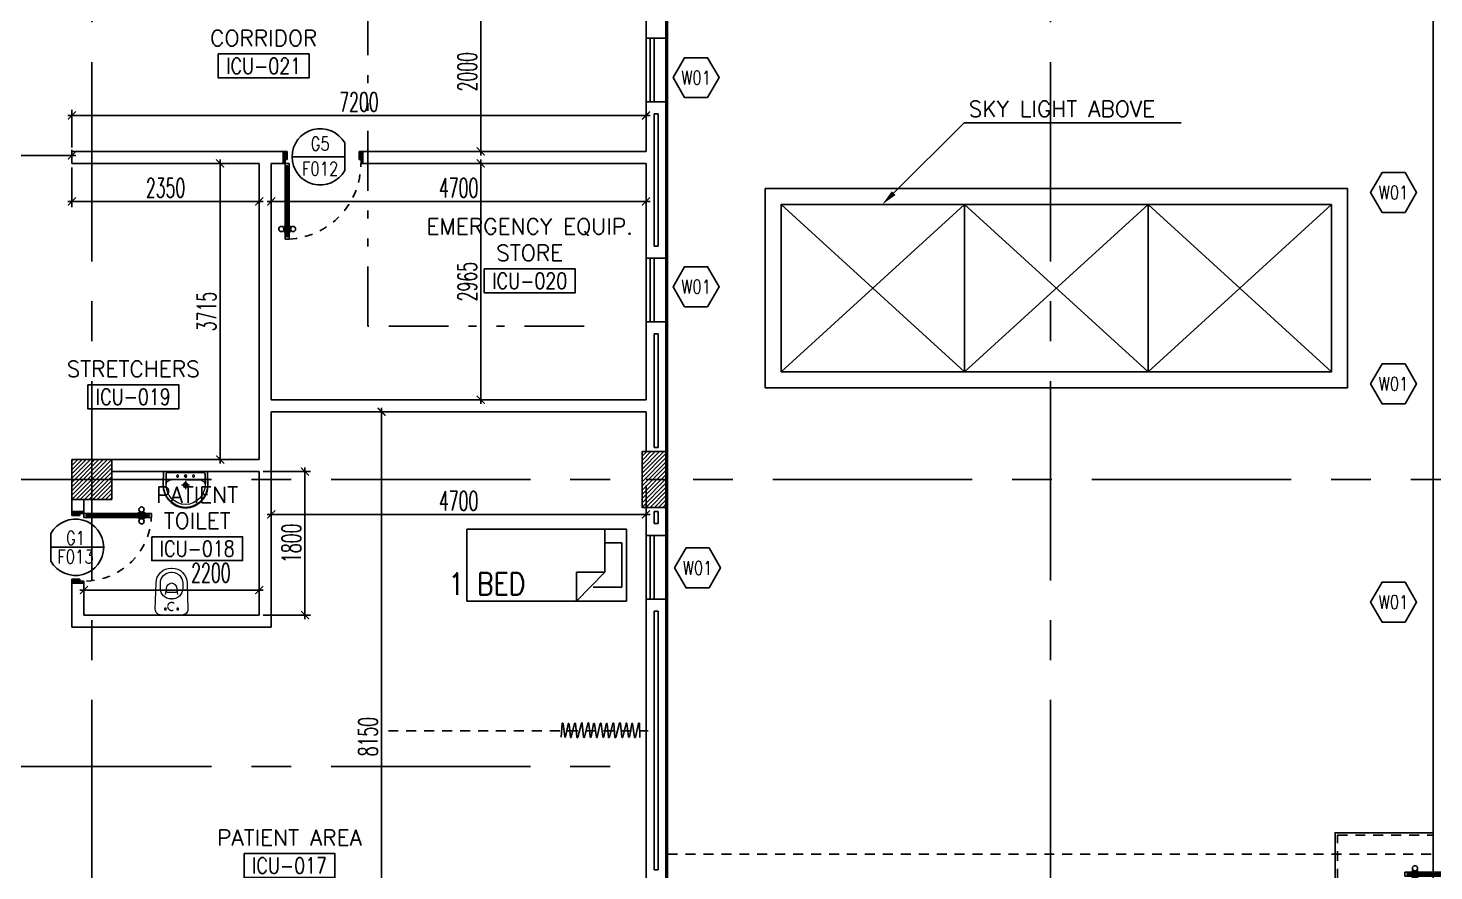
# Model space of a CAD drawing. Extents: x 276011.4 to 276105.3, y 57291.9 to 57371.4.
# Drawn here: x 276044.78 to 276062.41, y 57308.25 to 57318.82 of the extents above; entities that cross this region are included whole.
import ezdxf
from ezdxf.enums import TextEntityAlignment as Align

# ---------------------------------------------------------------- set-up
doc = ezdxf.new("R2010")
doc.units = 0
doc.header["$MEASUREMENT"] = 0
doc.header["$PDMODE"] = 34
for name, pattern in [('2DASHES', [1.7, 0.75, -0.25, 0.1, -0.25, 0.1, -0.25]), ('CENTERX2', [4, 2.5, -0.5, 0.5, -0.5]), ('DASHED', [0.75, 0.5, -0.25]), ('HIDDEN', [0.375, 0.25, -0.125]), ('HIDDEN2', [0.1875, 0.125, -0.0625])]:
    doc.linetypes.add(name, pattern=pattern)
doc.layers.get('0').update_dxf_attribs({"linetype": 'CONTINUOUS'})
doc.layers.get('DEFPOINTS').update_dxf_attribs({"linetype": 'CONTINUOUS'})
for name, color, linetype in [('A_CUBICLE_CURTAINS', 2, 'HIDDEN'), ('AXES', 11, 'CENTERX2'), ('COL', 5, 'CONTINUOUS'), ('D_CURTAIN', 11, 'HIDDEN'), ('DIM', 4, 'CONTINUOUS'), ('DOOR', 7, 'CONTINUOUS'), ('DOOR-CR', 2, 'CONTINUOUS'), ('DOOR-NO', 3, 'CONTINUOUS'), ('FIX', 3, 'CONTINUOUS'), ('FUR', 4, 'CONTINUOUS'), ('HAT', 8, 'CONTINUOUS'), ('HIDDEN', 9, 'HIDDEN2'), ('IND-ES-L', 6, '2DASHES'), ('INSUL', 4, 'CONTINUOUS'), ('RM-BOX', 4, 'CONTINUOUS'), ('RM-IND', 5, 'CONTINUOUS'), ('RM-NAME', 2, 'CONTINUOUS'), ('RM-NO', 2, 'CONTINUOUS'), ('ROOF', 7, 'CONTINUOUS'), ('RS20', 9, 'CONTINUOUS'), ('SkyLight', 7, 'CONTINUOUS'), ('STR', 5, 'CONTINUOUS'), ('WALL', 2, 'CONTINUOUS'), ('WIN', 3, 'CONTINUOUS'), ('WIN-BOX', 4, 'CONTINUOUS'), ('WIN-NO', 5, 'CONTINUOUS')]:
    doc.layers.add(name, color=color, linetype=linetype)
doc.styles.add('ROMANS', font='ROMANS.shx', dxfattribs={"width": 0.6})
doc.styles.add('RS20', font='ROMANS.shx', dxfattribs={"height": 0.2})
doc.dimstyles.new('STANDARD in', dxfattribs={"dimtxt": 0.24, "dimasz": 0.1, "dimexe": 0.07, "dimexo": 0.05, "dimgap": 0.05, "dimtad": 1, "dimdec": 0, "dimlfac": 1000, "dimzin": 0, "dimdsep": 46, "dimtxsty": 'ROMANS', "dimblk": 'ARCHTICK', "dimcen": 0.05, "dimdle": 0.05, "dimclrd": 4, "dimclre": 4, "dimclrt": 2, "dimadec": 0, "dimazin": 0, "dimtfac": 1, "dimtdec": 0, "dimtmove": 2, "dimatfit": 3, "dimfxl": 0, "dimtolj": 1, "dimtzin": 0, "dimarcsym": 0})

# ---------------------------------------------------------------- blocks, each defined once
blk = doc.blocks.new('*X24')
at = {"color": 0}
for p, q in [((84179, 132651), (84678, 133150)), ((84179, 132704), (84625, 133150)), ((84179, 132757), (84571, 133150)), ((84179, 132810), (84518, 133150)), ((84179, 132864), (84465, 133150)), ((84179, 132917), (84412, 133150)), ((84179, 132970), (84359, 133150)), ((84179, 133023), (84306, 133150)), ((84179, 133076), (84253, 133150)), ((84179, 133129), (84200, 133150)), ((84231, 132650), (84679, 133098)), ((84284, 132650), (84679, 133045)), ((84337, 132650), (84679, 132992)), ((84390, 132650), (84679, 132939)), ((84443, 132650), (84679, 132886)), ((84496, 132650), (84679, 132833)), ((84549, 132650), (84679, 132780)), ((84602, 132650), (84679, 132727)), ((84655, 132650), (84679, 132674))]:
    blk.add_line(p, q, dxfattribs=at)
blk = doc.blocks.new('COL50')
at = {"layer": 'COL'}
blk.add_lwpolyline([(-250, 250), (-250, -250), (250, -250), (250, 250)], close=True, dxfattribs=at)
blk = doc.blocks.new('WW1')
at = {"layer": 'WIN-BOX'}
blk.add_lwpolyline([(144, -250), (289, 0), (144, 250), (-144, 250), (-289, 0), (-144, -250)], close=True, dxfattribs=at)
at = {"layer": 'WIN-NO', "style": 'ROMANS', "width": 0.8}
blk.add_attdef('W00', text='', height=170, dxfattribs=at).set_placement((0, 0), align=Align.MIDDLE)
blk = doc.blocks.new('C11')
at = {"layer": 'HAT'}
h = blk.add_hatch(dxfattribs=at)
h.set_pattern_fill('ANSI31', color=256, scale=300, style=0)
h.set_pattern_definition([(45, (-248556.182, -75061.005), (-26.5165043, 26.5165043), [])])
h.paths.add_polyline_path([(300, 700), (0, 700), (0, 350), (300, 350)])
h.paths.add_polyline_path([(300, 350), (0, 350), (0, 0), (300, 0)])
at = {"layer": 'COL'}
blk.add_lwpolyline([(300, 700), (300, 0), (0, 0), (0, 700)], close=True, dxfattribs=at)
blk = doc.blocks.new('DOOR90')
at = {"layer": 'DOOR', "color": 0, "linetype": 'ByBlock'}
for p, q in [((-150, 0), (-150, -25)), ((-150, 0), (0, 0)), ((0, -50), (0, 0)), ((-1000, -25), (-1000, -75)), ((-1000, -75), (-1000, -25)), ((-950, -25), (-1000, -25)), ((-950, -75), (-1000, -75)), ((-970, -42), (-970, -58)), ((-950, -42), (-970, -42)), ((-950, -58), (-970, -58)), ((-950, -25), (-950, -42)), ((-950, -58), (-950, -75)), ((-918, -25), (-918, -18)), ((-828, -18), (-918, -18)), ((-918, -75), (-918, -82)), ((-828, -82), (-918, -82)), ((-905, -18), (-905, -9)), ((-905, -9), (-840, -9)), ((-905, -18), (-840, -18)), ((-905, -82), (-905, -91)), ((-905, -82), (-840, -82)), ((-905, -91), (-840, -91)), ((-840, -18), (-840, -9)), ((-840, -82), (-840, -91)), ((-828, -25), (-828, -18)), ((-828, -75), (-828, -82)), ((-200, -42), (-200, -25)), ((-200, -25), (-150, -25)), ((-180, -42), (-200, -42)), ((-200, -75), (-200, -58)), ((-200, -58), (-180, -58)), ((-150, -75), (-200, -75)), ((-180, -58), (-180, -42)), ((-150, -75), (-150, -25)), ((-150, -25), (-100, -25)), ((-100, -25), (-100, -50)), ((-100, -50), (0, -50)), ((-150, -900), (-150, -875)), ((-150, -875), (-100, -875)), ((-100, -850), (0, -850)), ((-100, -875), (-100, -850)), ((0, -850), (0, -900)), ((0, -900), (-150, -900)), ((-150, -900), (0, -900))]:
    blk.add_line(p, q, dxfattribs=at)
at = {"layer": 'DOOR', "color": 9, "linetype": 'ByBlock'}
for p, q in [((0, -50), (-114, 0)), ((0, -50), (-40, 0)), ((0, -50), (-100, -37)), ((0, -850), (-114, -900)), ((0, -850), (-100, -863)), ((0, -850), (-40, -900))]:
    blk.add_line(p, q, dxfattribs=at)
at = {"layer": 'DOOR', "linetype": 'ByBlock'}
for p, q in [((-200, -25), (-950, -25)), ((-200, -42), (-950, -42)), ((-200, -58), (-950, -58)), ((-950, -75), (-200, -75))]:
    blk.add_line(p, q, dxfattribs=at)
at = {"layer": 'DOOR', "color": 0, "linetype": 'ByBlock'}
for centre in [(-873, 24), (-873, -124)]:
    blk.add_circle(centre, 32.4, dxfattribs=at)
at = {"layer": 'DOOR', "color": 9, "linetype": 'ByBlock'}
for centre, radius, start, end in [((0, -50), 154, 161.1053, 166.2858), ((0, -50), 134, 158.1598, 169.28), ((0, -50), 94.4, 148.0182, 180), ((0, -50), 74.4, 137.7764, 180), ((0, -50), 114, 154.0838, 167.3774), ((0, -50), 54.4, 113.2074, 180), ((0, -50), 34.4, 90, 180), ((0, -50), 14.4, 90, 180), ((0, -850), 134, 190.72, 201.8402), ((0, -850), 94.4, 180, 211.9818), ((0, -850), 74.4, 180, 222.2236), ((0, -850), 54.4, 180, 246.7926), ((0, -850), 34.4, 180, 270), ((0, -850), 14.4, 180, 270), ((0, -850), 154, 193.7142, 198.8947)]:
    blk.add_arc(centre, radius, start, end, dxfattribs=at)
at = {"layer": 'DOOR', "linetype": 'HIDDEN', "ltscale": 0.5}
blk.add_arc((-150, -25), 850, 180, 270, dxfattribs=at)
blk = doc.blocks.new('RM1')
at = {"layer": 'RM-BOX'}
blk.add_lwpolyline([(570, -200), (-570, -200), (-570, -500), (570, -500)], close=True, dxfattribs=at)
at = {"layer": 'RM-NAME', "style": 'ROMANS'}
for tag, p in [('ROOMNAME1', (0, 324)), ('ROOMNAME2', (0, 0))]:
    blk.add_attdef(tag, text='', height=200, dxfattribs=at).set_placement(p, align=Align.MIDDLE)
at = {"layer": 'RM-NO', "style": 'ROMANS', "width": 0.8}
blk.add_attdef('ROOMNO', text='', height=200, dxfattribs=at).set_placement((0, -350), align=Align.MIDDLE)
blk = doc.blocks.new('DD1')
at = {"layer": 'DOOR-CR'}
blk.add_line((-308, 0), (353, 0), dxfattribs=at)
blk.add_lwpolyline([(-308, -173, 3.820224), (-308, 173)], format="xyb", close=True, dxfattribs=at)
at = {"layer": 'DOOR-NO', "color": 255, "style": 'ROMANS', "width": 0.8}
for tag, p in [('G', (0, 184)), ('000', (0, -141))]:
    blk.add_attdef(tag, text='', height=204, dxfattribs=at).set_placement(p, align=Align.MIDDLE)
blk = doc.blocks.new('C')
at = {"layer": 'D_CURTAIN'}
for points in [[(0.229, 0.077), (0.229, 0.077, 0.848601), (0.219, 0.076), (0.202, -0.062, -0.855925), (0.192, -0.063), (0.167, 0.072, 0.866955), (0.157, 0.072), (0.144, -0.065, -0.843142), (0.134, -0.066), (0.099, 0.077, 0.845318), (0.089, 0.076), (0.076, -0.066, -0.842227), (0.066, -0.067), (0.029, 0.079, 0.837896), (0.019, 0.078), (0.004, -0.065, -0.84563), (-0.006, -0.065), (-0.04, 0.078, 0.842014), (-0.049, 0.078), (-0.065, -0.063, -0.866148), (-0.075, -0.063), (-0.099, 0.074, 0.854133), (-0.109, 0.074), (-0.129, -0.066, -0.838104), (-0.139, -0.067), (-0.17, 0.077, 0.84026), (-0.18, 0.077), (-0.183, -0.071)], [(0.639, -0.068), (0.628, 0.076, 0.848601), (0.618, 0.076), (0.601, -0.063, -0.855925), (0.591, -0.063), (0.566, 0.071, 0.866955), (0.556, 0.071), (0.542, -0.066, -0.843142), (0.533, -0.066), (0.497, 0.076, 0.845318), (0.488, 0.075), (0.474, -0.067, -0.842227), (0.465, -0.068), (0.427, 0.078, 0.837896), (0.417, 0.078), (0.403, -0.065, -0.84563), (0.393, -0.066), (0.359, 0.078, 0.842014), (0.349, 0.077), (0.334, -0.063, -0.866148), (0.324, -0.064), (0.299, 0.074, 0.854133), (0.29, 0.073), (0.27, -0.067, -0.838104), (0.26, -0.067), (0.229, 0.077, 0.84026), (0.219, 0.076)]]:
    blk.add_lwpolyline(points, format="xyb", dxfattribs=at)
blk = doc.blocks.new('LAV1')
at = {"layer": 'FIX', "linetype": 'ByBlock', "ltscale": 0.3}
for p, q in [((-280, 210), (-275, 50)), ((-245, 210), (-245, 85)), ((245, 210), (245, 85)), ((280, 210), (275, 50)), ((0, 60), (-220, 60)), ((0, 60), (220, 60))]:
    blk.add_line(p, q, dxfattribs=at)
at = {"layer": 'FIX', "linetype": 'Continuous', "lineweight": 20}
for p, q in [((-275, 210), (-275, 50)), ((275, 210), (275, 50)), ((0, 50), (-275, 50)), ((0, 50), (-252, 50)), ((0, 155), (-181, 155)), ((0, 155), (181, 155)), ((0, 50), (252, 50)), ((0, 50), (275, 50))]:
    blk.add_line(p, q, dxfattribs=at)
at = {"layer": 'FIX', "linetype": 'DASHED', "lineweight": 20, "ltscale": 0.05}
for p, q in [((50, 220), (-50, 220)), ((0, 170), (0, 270)), ((0, 170), (0, 270))]:
    blk.add_line(p, q, dxfattribs=at)
at = {"layer": 'FIX', "lineweight": 20}
for p, q in [((16, 107), (-15, 107)), ((0, 92), (0, 123))]:
    blk.add_line(p, q, dxfattribs=at)
for centre, radius in [((0, 220), 29.5), ((0, 220), 22.5), ((0, 107), 15.5)]:
    blk.add_circle(centre, radius, dxfattribs=at)
at = {"layer": 'FIX', "linetype": 'HIDDEN', "lineweight": 20, "ltscale": 0.05}
for centre in [(-100, 107), (100, 107)]:
    blk.add_circle(centre, 12.4, dxfattribs=at)
at = {"layer": 'FIX', "linetype": 'ByBlock', "ltscale": 0.3}
for centre, radius, start, end in [((7, 220), 287, 91.3776, 182.0064), ((-7, 220), 287, 357.9936, 88.6224), ((-220, 85), 24.9, 179.7021, 269.9486), ((220, 85), 24.9, 270.0514, 0.2979)]:
    blk.add_arc(centre, radius, start, end, dxfattribs=at)
at = {"layer": 'FIX', "linetype": 'Continuous', "lineweight": 20}
for centre, radius, start, end in [((8, 217), 283, 91.6988, 181.351), ((8, 212), 253, 91.7328, 180.4884), ((-8, 217), 283, 358.649, 88.3012), ((-8, 212), 253, 359.5116, 88.2672), ((-179, 222), 66.9, 190.2006, 268.0786), ((179, 222), 66.9, 271.9214, 349.7994)]:
    blk.add_arc(centre, radius, start, end, dxfattribs=at)
blk = doc.blocks.new('WC1')
at = {"layer": 'FIX', "lineweight": 20}
for p, q in [((-210, 204), (-538, 194)), ((-727, 5), (-727, -5)), ((-674, 5), (-674, -5)), ((-534, 24), (-540, 0)), ((-540, 0), (-534, -24)), ((-475, 141), (-538, 141)), ((-395, 76), (-490, 60)), ((-339, 5), (-339, -5)), ((-538, -141), (-475, -141)), ((-490, -60), (-395, -76)), ((-538, -194), (-210, -204))]:
    blk.add_line(p, q, dxfattribs=at)
at = {"layer": 'FIX', "linetype": 'Continuous', "lineweight": 20}
blk.add_line((-420, -47), (-420, 45), dxfattribs=at)
at = {"layer": 'FIX', "lineweight": 20}
blk.add_lwpolyline([(-213, -204), (-210, -204, 0.414214), (-137, -131), (-137, 0), (-137, 131, 0.414214), (-210, 204)], format="xyb", dxfattribs=at)
at = {"layer": 'FIX', "linetype": 'HIDDEN2', "lineweight": 20, "ltscale": 0.3}
blk.add_circle((-245, 0), 49.8, dxfattribs=at)
at = {"layer": 'FIX', "linetype": 'HIDDEN', "lineweight": 20, "ltscale": 0.05}
for centre in [(-213, 78), (-213, -77)]:
    blk.add_circle(centre, 11.6, dxfattribs=at)
at = {"layer": 'FIX', "lineweight": 20}
for centre, radius, start, end in [((-538, 5), 189, 90, 180), ((-538, 5), 136, 90, 180), ((-473, -7), 68.2, 128.9242, 152.8468), ((-464, -18), 82, 108.496, 128.9242), ((-475, 5), 136, 360, 90), ((-538, -5), 189, 180, 270), ((-538, -5), 136, 180, 270), ((-473, 7), 68.2, 207.1532, 231.0758), ((-464, 18), 82, 231.0758, 251.504), ((-475, -5), 136, 270, 0)]:
    blk.add_arc(centre, radius, start, end, dxfattribs=at)
at = {"layer": 'FIX', "linetype": 'Continuous', "lineweight": 20}
for centre, start, end in [((-443, 46), 357.6662, 91.6121), ((-442, -46), 268.3879, 2.3338)]:
    blk.add_arc(centre, 22.3, start, end, dxfattribs=at)
blk = doc.blocks.new('_ARCHTICK')
at = {"color": 0, "linetype": 'ByBlock', "const_width": 0.15}
blk.add_lwpolyline([(-0.5, -0.5), (0.5, 0.5)], dxfattribs=at)
blk = doc.blocks.new('*D261')
at = {"layer": 'DEFPOINTS', "color": 0, "linetype": 'ByBlock', "ltscale": 0.3}
for p in [(276049.95, 57319.278), (276049.781, 57317.278), (276050.453, 57317.278)]:
    blk.add_point(p, dxfattribs=at)
at = {"layer": 'DIM', "color": 4, "linetype": 'ByBlock', "lineweight": -2, "ltscale": 0.3}
for p, q in [((276050, 57319.278), (276050.523, 57319.278)), ((276050.453, 57319.328), (276050.453, 57317.228)), ((276049.831, 57317.278), (276050.523, 57317.278))]:
    blk.add_line(p, q, dxfattribs=at)
at = {"layer": 'DIM', "color": 4, "linetype": 'ByBlock', "lineweight": -2, "ltscale": 0.3, "xscale": 0.1, "yscale": 0.1, "zscale": 0.1}
for p, rotation in [((276050.453, 57319.278), 90), ((276050.453, 57317.278), 270)]:
    blk.add_blockref('_ARCHTICK', p, dxfattribs=dict(at, rotation=rotation))
at = {"layer": 'DIM', "color": 2, "linetype": 'ByBlock', "ltscale": 0.3, "insert": (276050.283, 57318.278), "char_height": 0.24, "attachment_point": 5, "rotation": 90, "style": 'ROMANS'}
blk.add_mtext('\\A1;2000', dxfattribs=at)
blk = doc.blocks.new('*D260')
at = {"layer": 'DEFPOINTS', "color": 0, "linetype": 'ByBlock', "ltscale": 0.3}
for p in [(276052.525, 57317.729), (276052.525, 57317.589), (276045.325, 57317.278)]:
    blk.add_point(p, dxfattribs=at)
at = {"layer": 'DIM', "color": 4, "linetype": 'ByBlock', "lineweight": -2, "ltscale": 0.3}
for p, q in [((276045.325, 57317.328), (276045.325, 57317.799)), ((276052.525, 57317.639), (276052.525, 57317.799)), ((276045.275, 57317.729), (276052.575, 57317.729))]:
    blk.add_line(p, q, dxfattribs=at)
at = {"layer": 'DIM', "color": 4, "linetype": 'ByBlock', "lineweight": -2, "ltscale": 0.3, "xscale": 0.1, "yscale": 0.1, "zscale": 0.1, "rotation": 180}
blk.add_blockref('_ARCHTICK', (276045.325, 57317.729), dxfattribs=at)
at = {"layer": 'DIM', "color": 4, "linetype": 'ByBlock', "lineweight": -2, "ltscale": 0.3, "xscale": 0.1, "yscale": 0.1, "zscale": 0.1}
blk.add_blockref('_ARCHTICK', (276052.525, 57317.729), dxfattribs=at)
at = {"layer": 'DIM', "color": 2, "linetype": 'ByBlock', "ltscale": 0.3, "insert": (276048.925, 57317.899), "char_height": 0.24, "attachment_point": 5, "style": 'ROMANS'}
blk.add_mtext('\\A1;7200', dxfattribs=at)
blk = doc.blocks.new('*D259')
at = {"layer": 'DEFPOINTS', "color": 0, "linetype": 'ByBlock', "ltscale": 0.3}
for p in [(276051.64, 57317.128), (276050.453, 57314.163), (276050.922, 57314.163)]:
    blk.add_point(p, dxfattribs=at)
at = {"layer": 'DIM', "color": 4, "linetype": 'ByBlock', "lineweight": -2, "ltscale": 0.3}
for p, q in [((276051.59, 57317.128), (276050.383, 57317.128)), ((276050.453, 57317.178), (276050.453, 57314.113)), ((276050.872, 57314.163), (276050.383, 57314.163))]:
    blk.add_line(p, q, dxfattribs=at)
at = {"layer": 'DIM', "color": 4, "linetype": 'ByBlock', "lineweight": -2, "ltscale": 0.3, "xscale": 0.1, "yscale": 0.1, "zscale": 0.1}
for p, rotation in [((276050.453, 57317.128), 90), ((276050.453, 57314.163), 270)]:
    blk.add_blockref('_ARCHTICK', p, dxfattribs=dict(at, rotation=rotation))
at = {"layer": 'DIM', "color": 2, "linetype": 'ByBlock', "ltscale": 0.3, "insert": (276050.283, 57315.645), "char_height": 0.24, "attachment_point": 5, "rotation": 90, "style": 'ROMANS'}
blk.add_mtext('\\A1;2965', dxfattribs=at)
blk = doc.blocks.new('*D258')
at = {"layer": 'DEFPOINTS', "color": 0, "linetype": 'ByBlock', "ltscale": 0.3}
for p in [(276047.825, 57316.666), (276052.525, 57316.666), (276052.525, 57316.651)]:
    blk.add_point(p, dxfattribs=at)
at = {"layer": 'DIM', "color": 4, "linetype": 'ByBlock', "lineweight": -2, "ltscale": 0.3}
for p, q in [((276047.775, 57316.651), (276052.575, 57316.651)), ((276047.825, 57316.616), (276047.825, 57316.581)), ((276052.525, 57316.616), (276052.525, 57316.581))]:
    blk.add_line(p, q, dxfattribs=at)
at = {"layer": 'DIM', "color": 4, "linetype": 'ByBlock', "lineweight": -2, "ltscale": 0.3, "xscale": 0.1, "yscale": 0.1, "zscale": 0.1, "rotation": 180}
blk.add_blockref('_ARCHTICK', (276047.825, 57316.651), dxfattribs=at)
at = {"layer": 'DIM', "color": 4, "linetype": 'ByBlock', "lineweight": -2, "ltscale": 0.3, "xscale": 0.1, "yscale": 0.1, "zscale": 0.1}
blk.add_blockref('_ARCHTICK', (276052.525, 57316.651), dxfattribs=at)
at = {"layer": 'DIM', "color": 2, "linetype": 'ByBlock', "ltscale": 0.3, "insert": (276050.175, 57316.821), "char_height": 0.24, "attachment_point": 5, "style": 'ROMANS'}
blk.add_mtext('\\A1;4700', dxfattribs=at)
blk = doc.blocks.new('*D257')
at = {"layer": 'DEFPOINTS', "color": 0, "linetype": 'ByBlock', "ltscale": 0.3}
for p in [(276045.325, 57317.128), (276047.675, 57317.128), (276045.325, 57316.651)]:
    blk.add_point(p, dxfattribs=at)
at = {"layer": 'DIM', "color": 4, "linetype": 'ByBlock', "lineweight": -2, "ltscale": 0.3}
for p, q in [((276045.325, 57317.078), (276045.325, 57316.581)), ((276047.675, 57317.078), (276047.675, 57316.581)), ((276047.725, 57316.651), (276045.275, 57316.651))]:
    blk.add_line(p, q, dxfattribs=at)
at = {"layer": 'DIM', "color": 4, "linetype": 'ByBlock', "lineweight": -2, "ltscale": 0.3, "xscale": 0.1, "yscale": 0.1, "zscale": 0.1, "rotation": 180}
blk.add_blockref('_ARCHTICK', (276045.325, 57316.651), dxfattribs=at)
at = {"layer": 'DIM', "color": 4, "linetype": 'ByBlock', "lineweight": -2, "ltscale": 0.3, "xscale": 0.1, "yscale": 0.1, "zscale": 0.1}
blk.add_blockref('_ARCHTICK', (276047.675, 57316.651), dxfattribs=at)
at = {"layer": 'DIM', "color": 2, "linetype": 'ByBlock', "ltscale": 0.3, "insert": (276046.5, 57316.821), "char_height": 0.24, "attachment_point": 5, "style": 'ROMANS'}
blk.add_mtext('\\A1;2350', dxfattribs=at)
blk = doc.blocks.new('*D256')
at = {"layer": 'DEFPOINTS', "color": 0, "linetype": 'ByBlock', "ltscale": 0.3}
for p in [(276049.78, 57314.013), (276049.209, 57305.863), (276049.585, 57305.863)]:
    blk.add_point(p, dxfattribs=at)
at = {"layer": 'DIM', "color": 4, "linetype": 'ByBlock', "lineweight": -2, "ltscale": 0.3}
for p, q in [((276049.73, 57314.013), (276049.139, 57314.013)), ((276049.209, 57314.063), (276049.209, 57305.813)), ((276049.535, 57305.863), (276049.139, 57305.863))]:
    blk.add_line(p, q, dxfattribs=at)
at = {"layer": 'DIM', "color": 4, "linetype": 'ByBlock', "lineweight": -2, "ltscale": 0.3, "xscale": 0.1, "yscale": 0.1, "zscale": 0.1}
for p, rotation in [((276049.209, 57314.013), 90), ((276049.209, 57305.863), 270)]:
    blk.add_blockref('_ARCHTICK', p, dxfattribs=dict(at, rotation=rotation))
at = {"layer": 'DIM', "color": 2, "linetype": 'ByBlock', "ltscale": 0.3, "insert": (276049.039, 57309.938), "char_height": 0.24, "attachment_point": 5, "rotation": 90, "style": 'ROMANS'}
blk.add_mtext('\\A1;8150', dxfattribs=at)
blk = doc.blocks.new('*D255')
at = {"layer": 'DEFPOINTS', "color": 0, "linetype": 'ByBlock', "ltscale": 0.3}
for p in [(276047.825, 57313.23), (276052.525, 57313.137), (276047.825, 57312.725)]:
    blk.add_point(p, dxfattribs=at)
at = {"layer": 'DIM', "color": 4, "linetype": 'ByBlock', "lineweight": -2, "ltscale": 0.3}
for p, q in [((276047.825, 57313.18), (276047.825, 57312.655)), ((276052.525, 57313.087), (276052.525, 57312.655)), ((276052.575, 57312.725), (276047.775, 57312.725))]:
    blk.add_line(p, q, dxfattribs=at)
at = {"layer": 'DIM', "color": 4, "linetype": 'ByBlock', "lineweight": -2, "ltscale": 0.3, "xscale": 0.1, "yscale": 0.1, "zscale": 0.1, "rotation": 180}
blk.add_blockref('_ARCHTICK', (276047.825, 57312.725), dxfattribs=at)
at = {"layer": 'DIM', "color": 4, "linetype": 'ByBlock', "lineweight": -2, "ltscale": 0.3, "xscale": 0.1, "yscale": 0.1, "zscale": 0.1}
blk.add_blockref('_ARCHTICK', (276052.525, 57312.725), dxfattribs=at)
at = {"layer": 'DIM', "color": 2, "linetype": 'ByBlock', "ltscale": 0.3, "insert": (276050.175, 57312.895), "char_height": 0.24, "attachment_point": 5, "style": 'ROMANS'}
blk.add_mtext('\\A1;4700', dxfattribs=at)
blk = doc.blocks.new('*D254')
at = {"layer": 'DEFPOINTS', "color": 0, "linetype": 'ByBlock', "ltscale": 0.3}
for p in [(276045.475, 57311.889), (276047.675, 57311.943), (276045.475, 57311.776)]:
    blk.add_point(p, dxfattribs=at)
at = {"layer": 'DIM', "color": 4, "linetype": 'ByBlock', "lineweight": -2, "ltscale": 0.3}
for p, q in [((276045.475, 57311.839), (276045.475, 57311.706)), ((276047.675, 57311.893), (276047.675, 57311.706)), ((276047.725, 57311.776), (276045.425, 57311.776))]:
    blk.add_line(p, q, dxfattribs=at)
at = {"layer": 'DIM', "color": 4, "linetype": 'ByBlock', "lineweight": -2, "ltscale": 0.3, "xscale": 0.1, "yscale": 0.1, "zscale": 0.1, "rotation": 180}
blk.add_blockref('_ARCHTICK', (276045.475, 57311.776), dxfattribs=at)
at = {"layer": 'DIM', "color": 4, "linetype": 'ByBlock', "lineweight": -2, "ltscale": 0.3, "xscale": 0.1, "yscale": 0.1, "zscale": 0.1}
blk.add_blockref('_ARCHTICK', (276047.675, 57311.776), dxfattribs=at)
at = {"layer": 'DIM', "color": 2, "linetype": 'ByBlock', "ltscale": 0.3, "insert": (276047.068, 57311.993), "char_height": 0.24, "attachment_point": 5, "style": 'ROMANS'}
blk.add_mtext('\\A1;2200', dxfattribs=at)
blk = doc.blocks.new('*D253')
at = {"layer": 'DEFPOINTS', "color": 0, "linetype": 'ByBlock', "ltscale": 0.3}
for p in [(276047.675, 57313.263), (276047.675, 57311.463), (276048.248, 57311.463)]:
    blk.add_point(p, dxfattribs=at)
at = {"layer": 'DIM', "color": 4, "linetype": 'ByBlock', "lineweight": -2, "ltscale": 0.3}
for p, q in [((276047.725, 57313.263), (276048.318, 57313.263)), ((276048.248, 57313.313), (276048.248, 57311.413)), ((276047.725, 57311.463), (276048.318, 57311.463))]:
    blk.add_line(p, q, dxfattribs=at)
at = {"layer": 'DIM', "color": 4, "linetype": 'ByBlock', "lineweight": -2, "ltscale": 0.3, "xscale": 0.1, "yscale": 0.1, "zscale": 0.1}
for p, rotation in [((276048.248, 57313.263), 90), ((276048.248, 57311.463), 270)]:
    blk.add_blockref('_ARCHTICK', p, dxfattribs=dict(at, rotation=rotation))
at = {"layer": 'DIM', "color": 2, "linetype": 'ByBlock', "ltscale": 0.3, "insert": (276048.078, 57312.363), "char_height": 0.24, "attachment_point": 5, "rotation": 90, "style": 'ROMANS'}
blk.add_mtext('\\A1;1800', dxfattribs=at)
blk = doc.blocks.new('*D243')
at = {"layer": 'DEFPOINTS', "color": 0, "linetype": 'ByBlock', "ltscale": 0.3}
for p in [(276047.067, 57317.128), (276047.067, 57313.413), (276047.185, 57313.413)]:
    blk.add_point(p, dxfattribs=at)
at = {"layer": 'DIM', "color": 4, "linetype": 'ByBlock', "lineweight": -2, "ltscale": 0.3}
for p, q in [((276047.117, 57317.128), (276047.255, 57317.128)), ((276047.185, 57317.178), (276047.185, 57313.363)), ((276047.117, 57313.413), (276047.255, 57313.413))]:
    blk.add_line(p, q, dxfattribs=at)
at = {"layer": 'DIM', "color": 4, "linetype": 'ByBlock', "lineweight": -2, "ltscale": 0.3, "xscale": 0.1, "yscale": 0.1, "zscale": 0.1}
for p, rotation in [((276047.185, 57317.128), 90), ((276047.185, 57313.413), 270)]:
    blk.add_blockref('_ARCHTICK', p, dxfattribs=dict(at, rotation=rotation))
at = {"layer": 'DIM', "color": 2, "linetype": 'ByBlock', "ltscale": 0.3, "insert": (276047.015, 57315.27), "char_height": 0.24, "attachment_point": 5, "rotation": 90, "style": 'ROMANS'}
blk.add_mtext('\\A1;3715', dxfattribs=at)
blk = doc.blocks.new('*D242')
at = {"layer": 'DEFPOINTS', "color": 0, "linetype": 'ByBlock', "ltscale": 0.3}
for p in [(276042.975, 57317.229), (276042.975, 57317.203), (276045.325, 57317.203)]:
    blk.add_point(p, dxfattribs=at)
at = {"layer": 'DIM', "color": 4, "linetype": 'ByBlock', "lineweight": -2, "ltscale": 0.3}
for p, q in [((276042.975, 57317.253), (276042.975, 57317.299)), ((276045.325, 57317.253), (276045.325, 57317.299)), ((276045.375, 57317.229), (276042.925, 57317.229))]:
    blk.add_line(p, q, dxfattribs=at)
at = {"layer": 'DIM', "color": 4, "linetype": 'ByBlock', "lineweight": -2, "ltscale": 0.3, "xscale": 0.1, "yscale": 0.1, "zscale": 0.1, "rotation": 180}
blk.add_blockref('_ARCHTICK', (276042.975, 57317.229), dxfattribs=at)
at = {"layer": 'DIM', "color": 4, "linetype": 'ByBlock', "lineweight": -2, "ltscale": 0.3, "xscale": 0.1, "yscale": 0.1, "zscale": 0.1}
blk.add_blockref('_ARCHTICK', (276045.325, 57317.229), dxfattribs=at)
at = {"layer": 'DIM', "color": 2, "linetype": 'ByBlock', "ltscale": 0.3, "insert": (276044.15, 57317.399), "char_height": 0.24, "attachment_point": 5, "style": 'ROMANS'}
blk.add_mtext('\\A1;2350', dxfattribs=at)
blk = doc.blocks.new('DOOR-10')
at = {"layer": 'DOOR', "color": 0, "linetype": 'ByBlock'}
for p, q in [((-26, 1100), (-76, 1100)), ((-76, 1100), (-26, 1100)), ((-76, 1050), (-76, 1100)), ((-43, 1070), (-59, 1070)), ((-59, 1050), (-59, 1070)), ((-43, 1050), (-43, 1070)), ((-26, 1050), (-26, 1100)), ((-83, 1005), (-92, 1005)), ((-92, 1005), (-92, 940)), ((-83, 940), (-92, 940)), ((-76, 1018), (-83, 1018)), ((-83, 928), (-83, 1018)), ((-83, 1005), (-83, 940)), ((-76, 928), (-83, 928)), ((-59, 1050), (-76, 1050)), ((-26, 1050), (-43, 1050)), ((-26, 1018), (-18, 1018)), ((-26, 928), (-18, 928)), ((-18, 928), (-18, 1018)), ((-18, 1005), (-9, 1005)), ((-18, 1005), (-18, 940)), ((-18, 940), (-9, 940)), ((-9, 1005), (-9, 940)), ((-76, 200), (-59, 200)), ((-76, 150), (-76, 200)), ((-59, 200), (-59, 180)), ((-59, 180), (-43, 180)), ((-43, 200), (-26, 200)), ((-43, 180), (-43, 200)), ((-26, 200), (-26, 150)), ((-1001, 0), (-1001, 150)), ((-1001, 150), (-976, 150)), ((-1001, 150), (-1001, 0)), ((-951, 0), (-1001, 0)), ((-976, 150), (-976, 100)), ((-976, 100), (-951, 100)), ((-951, 100), (-951, 0)), ((-76, 150), (-26, 150)), ((-51, 100), (-51, 0)), ((-26, 100), (-51, 100)), ((-51, 0), (-1, 0)), ((-1, 150), (-26, 150)), ((-26, 150), (-26, 100))]:
    blk.add_line(p, q, dxfattribs=at)
at = {"layer": 'DOOR', "linetype": 'ByBlock'}
for p, q in [((-76, 1050), (-76, 200)), ((-59, 200), (-59, 1050)), ((-43, 200), (-43, 1050)), ((-26, 200), (-26, 1050))]:
    blk.add_line(p, q, dxfattribs=at)
at = {"layer": 'DOOR', "color": 9, "linetype": 'ByBlock'}
for p, q in [((-951, 0), (-1001, 114)), ((-951, 0), (-1001, 40)), ((-951, 0), (-964, 100)), ((-51, 0), (-1, 114)), ((-51, 0), (-37, 100)), ((-51, 0), (-1, 40)), ((-1, 0), (-1, 150))]:
    blk.add_line(p, q, dxfattribs=at)
at = {"layer": 'DOOR', "color": 0, "linetype": 'ByBlock'}
for centre in [(-124, 973), (23, 973)]:
    blk.add_circle(centre, 32.4, dxfattribs=at)
at = {"layer": 'DOOR', "linetype": 'HIDDEN', "ltscale": 0.5}
blk.add_arc((-23, 149), 952, 93.1482, 179.9482, dxfattribs=at)
at = {"layer": 'DOOR', "color": 9, "linetype": 'ByBlock'}
for centre, radius, start, end in [((-951, 0), 154, 103.7142, 108.8947), ((-951, 0), 134, 100.72, 111.8402), ((-951, 0), 94.4, 90, 121.9818), ((-951, 0), 74.4, 90, 132.2236), ((-951, 0), 54.4, 90, 156.7926), ((-951, 0), 34.4, 90, 180), ((-951, 0), 14.4, 90, 180), ((-51, 0), 94.4, 58.0182, 90), ((-51, 0), 74.4, 47.7764, 90), ((-51, 0), 54.4, 23.2074, 90), ((-51, 0), 34.4, 0, 90), ((-51, 0), 14.4, 0, 90), ((-51, 0), 134, 68.1598, 79.28), ((-51, 0), 114, 64.0838, 77.3774), ((-51, 0), 154, 71.1053, 76.2858)]:
    blk.add_arc(centre, radius, start, end, dxfattribs=at)
blk = doc.blocks.new('A$C272A55A0')
at = {"layer": 'DOOR', "color": 0, "linetype": 'ByBlock'}
for p, q in [((0, 900), (0, 1050)), ((50, 1050), (0, 1050)), ((0, 900), (25, 900)), ((25, 950), (50, 950)), ((25, 900), (25, 950)), ((75, 900), (25, 900)), ((25, 850), (25, 900)), ((50, 950), (50, 1050)), ((75, 900), (75, 850)), ((1725, 900), (1775, 900)), ((1725, 900), (1725, 850)), ((1750, 950), (1750, 1050)), ((1750, 1050), (1800, 1050)), ((1775, 950), (1750, 950)), ((1775, 900), (1775, 950)), ((1800, 900), (1775, 900)), ((1775, 850), (1775, 900)), ((1800, 1050), (1800, 900)), ((42, 850), (25, 850)), ((58, 870), (42, 870)), ((42, 870), (42, 850)), ((58, 850), (58, 870)), ((75, 850), (58, 850)), ((1725, 850), (1742, 850)), ((1742, 870), (1758, 870)), ((1742, 850), (1742, 870)), ((1758, 870), (1758, 850)), ((1758, 850), (1775, 850)), ((25, 50), (42, 50)), ((25, 50), (25, 0)), ((25, 0), (75, 0)), ((75, 0), (25, 0)), ((42, 50), (42, 30)), ((42, 30), (58, 30)), ((58, 50), (75, 50)), ((58, 50), (58, 30)), ((75, 50), (75, 0)), ((1718, 160), (1709, 160)), ((1709, 95), (1709, 160)), ((1718, 95), (1709, 95)), ((1725, 173), (1718, 173)), ((1718, 173), (1718, 83)), ((1718, 95), (1718, 160)), ((1725, 83), (1718, 83)), ((1742, 50), (1725, 50)), ((1725, 50), (1725, 0)), ((1775, 0), (1725, 0)), ((1725, 0), (1775, 0)), ((1742, 50), (1742, 30)), ((1758, 30), (1742, 30)), ((1775, 50), (1758, 50)), ((1758, 50), (1758, 30)), ((1775, 173), (1782, 173)), ((1775, 83), (1782, 83)), ((1775, 50), (1775, 0)), ((1782, 173), (1782, 83)), ((1782, 160), (1791, 160)), ((1782, 95), (1782, 160)), ((1782, 95), (1791, 95)), ((1791, 95), (1791, 160))]:
    blk.add_line(p, q, dxfattribs=at)
at = {"layer": 'DOOR', "color": 9, "linetype": 'ByBlock'}
for p, q in [((50, 1050), (0, 1010)), ((50, 1050), (0, 937)), ((50, 1050), (37, 950)), ((1750, 1050), (1800, 1010)), ((1750, 1050), (1800, 937)), ((1750, 1050), (1763, 950))]:
    blk.add_line(p, q, dxfattribs=at)
at = {"layer": 'DOOR', "linetype": 'ByBlock'}
for p, q in [((25, 850), (25, 50)), ((42, 850), (42, 50)), ((58, 850), (58, 50)), ((75, 50), (75, 850)), ((1725, 50), (1725, 850)), ((1742, 850), (1742, 50)), ((1758, 850), (1758, 50)), ((1775, 850), (1775, 50))]:
    blk.add_line(p, q, dxfattribs=at)
at = {"layer": 'DOOR', "color": 0, "linetype": 'ByBlock'}
for centre in [(1676, 128), (1824, 128)]:
    blk.add_circle(centre, 32.4, dxfattribs=at)
at = {"layer": 'DOOR', "color": 9, "linetype": 'ByBlock'}
for centre, radius, start, end in [((50, 1050), 54.4, 203.2074, 270), ((50, 1050), 74.4, 227.7764, 270), ((50, 1050), 94.4, 238.0182, 270), ((50, 1050), 114, 244.0838, 257.3774), ((50, 1050), 134, 248.1598, 259.28), ((50, 1050), 154, 251.1053, 256.2858), ((50, 1050), 34.4, 180, 270), ((50, 1050), 14.4, 180, 270), ((1750, 1050), 14.4, 270, 0), ((1750, 1050), 34.4, 270, 0), ((1750, 1050), 54.4, 270, 336.7926), ((1750, 1050), 74.4, 270, 312.2236), ((1750, 1050), 94.4, 270, 301.9818), ((1750, 1050), 114, 282.6226, 295.9162), ((1750, 1050), 134, 280.72, 291.8402), ((1750, 1050), 154, 283.7142, 288.8947)]:
    blk.add_arc(centre, radius, start, end, dxfattribs=at)
at = {"layer": 'DOOR', "linetype": 'HIDDEN', "ltscale": 0.5}
for centre, start, end in [((50, 851), 268.3174, 3.2965), ((1750, 851), 176.7035, 271.6826)]:
    blk.add_arc(centre, 851, start, end, dxfattribs=at)
at = {"layer": 'WALL', "linetype": 'ByBlock'}
blk.add_line((1800, 900), (1800, 1050), dxfattribs=at)

msp = doc.modelspace()

# ---------------------------------------------------------------- linework, layer by layer
at = {"layer": 'A_CUBICLE_CURTAINS', "ltscale": 0.5}
msp.add_line((276049.2935, 57310.0129), (276052.5507, 57310.0129), dxfattribs=at)
at = {"layer": 'AXES'}
for p, q in [((276057.5955, 57291.8986), (276057.5955, 57370.7113)), ((276052.7755, 57291.8986), (276052.7755, 57370.3613)), ((276052.7955, 57291.8986), (276052.7955, 57370.3613)), ((276062.3955, 57291.8986), (276062.3955, 57370.3613)), ((276045.5755, 57291.8986), (276045.5755, 57352.4829)), ((276036.5755, 57313.1629), (276052.7755, 57313.1629)), ((276104.6155, 57313.1629), (276052.5255, 57313.1629)), ((276036.5755, 57309.5629), (276052.5288, 57309.5629))]:
    msp.add_line(p, q, dxfattribs=at)
at = {"layer": 'FUR'}
for p, q in [((276050.2791, 57311.6394), (276050.2791, 57312.5394)), ((276050.2791, 57312.5394), (276052.2791, 57312.5394)), ((276052.0074, 57312.5394), (276052.0074, 57312.0006)), ((276052.2791, 57312.5394), (276052.2791, 57311.6394)), ((276052.0074, 57312.3695), (276052.2236, 57312.3695)), ((276052.2236, 57312.3695), (276052.2236, 57311.8116)), ((276052.0074, 57312.0006), (276051.654, 57312.0006)), ((276051.654, 57311.6394), (276051.654, 57312.0006)), ((276052.0074, 57312.0006), (276051.654, 57311.6394)), ((276052.2236, 57311.8116), (276051.8639, 57311.8116)), ((276052.2791, 57311.6394), (276050.2791, 57311.6394))]:
    msp.add_line(p, q, dxfattribs=at)
at = {"layer": 'HIDDEN'}
msp.add_line((276052.7955, 57308.4629), (276062.3955, 57308.4629), dxfattribs=at)
at = {"layer": 'IND-ES-L'}
msp.add_lwpolyline([(276051.7501, 57315.0856), (276049.0349, 57315.0856), (276049.0349, 57319.1606), (276046.3197, 57319.1606)], dxfattribs=at)
at = {"layer": 'INSUL'}
for p, q in [((276052.6255, 57317.7493), (276052.6255, 57316.0905)), ((276052.6255, 57317.7493), (276052.6755, 57317.7493)), ((276052.6755, 57317.7493), (276052.6755, 57316.0905)), ((276052.6255, 57316.0905), (276052.6755, 57316.0905)), ((276052.6255, 57314.9905), (276052.6255, 57313.5629)), ((276052.6255, 57314.9905), (276052.6755, 57314.9905)), ((276052.6755, 57314.9905), (276052.6755, 57313.5629)), ((276052.6255, 57313.5629), (276052.6755, 57313.5629)), ((276052.6255, 57312.7629), (276052.6755, 57312.7629)), ((276052.6255, 57312.7629), (276052.6255, 57312.6129)), ((276052.6755, 57312.7629), (276052.6755, 57312.6129)), ((276052.6255, 57312.6129), (276052.6755, 57312.6129)), ((276052.6255, 57311.5129), (276052.6255, 57308.2676)), ((276052.6255, 57311.5129), (276052.6755, 57311.5129)), ((276052.6755, 57311.5129), (276052.6755, 57308.2676)), ((276052.6255, 57308.2676), (276052.6755, 57308.2676))]:
    msp.add_line(p, q, dxfattribs=at)
at = {"layer": 'RM-IND'}
for p, q in [((276055.6296, 57316.754), (276056.5165, 57317.6367)), ((276056.5165, 57317.6367), (276059.2376, 57317.6367))]:
    msp.add_line(p, q, dxfattribs=at)
msp.add_solid([(276055.6531, 57316.7304), (276055.606, 57316.7776), (276055.4878, 57316.6129)], dxfattribs=at)
at = {"layer": 'ROOF'}
for p, q in [((276052.7955, 57320.1129), (276052.7955, 57308.4629)), ((276062.3955, 57320.1129), (276062.3955, 57308.4129))]:
    msp.add_line(p, q, dxfattribs=at)
at = {"layer": 'SkyLight'}
for p, q in [((276056.5205, 57316.6129), (276054.2205, 57314.5129)), ((276054.2205, 57316.6129), (276056.5205, 57314.5129)), ((276058.8205, 57314.5129), (276056.5205, 57316.6129)), ((276056.5205, 57314.5129), (276058.8205, 57316.6129)), ((276056.5205, 57314.5129), (276056.5205, 57316.6129)), ((276056.5205, 57314.5129), (276056.5205, 57316.6129)), ((276061.1205, 57316.6129), (276058.8205, 57314.5129)), ((276058.8205, 57316.6129), (276061.1205, 57314.5129)), ((276058.8205, 57314.5129), (276058.8205, 57316.6129)), ((276058.8205, 57314.5129), (276058.8205, 57316.6129))]:
    msp.add_line(p, q, dxfattribs=at)
for points in [[(276061.3205, 57314.3129), (276061.3205, 57316.8129), (276054.0205, 57316.8129), (276054.0205, 57314.3129)], [(276061.1205, 57316.6129), (276054.2205, 57316.6129), (276054.2205, 57314.5129), (276061.1205, 57314.5129)]]:
    msp.add_lwpolyline(points, close=True, dxfattribs=at)
at = {"layer": 'STR'}
msp.add_lwpolyline([(276062.2455, 57306.0988), (276061.1655, 57306.0988), (276061.1655, 57308.7338), (276062.3955, 57308.7338)], dxfattribs=at)
at = {"layer": 'STR', "linetype": 'HIDDEN2'}
msp.add_lwpolyline([(276062.2455, 57306.1288), (276061.1955, 57306.1288), (276061.1955, 57308.7038), (276062.3955, 57308.7038)], dxfattribs=at)
at = {"layer": 'WALL', "linetype": 'ByBlock'}
for p, q in [((276052.7755, 57318.6993), (276052.7755, 57320.1129)), ((276052.5255, 57319.2779), (276052.5255, 57318.6993)), ((276052.5255, 57318.6993), (276052.7755, 57318.6993)), ((276052.5255, 57317.8993), (276052.7755, 57317.8993)), ((276052.5255, 57317.8993), (276052.5255, 57317.2779)), ((276052.7755, 57317.8993), (276052.7755, 57315.9405)), ((276052.7722, 57317.7493), (276052.7755, 57317.7493)), ((276045.3255, 57317.2779), (276045.3255, 57317.1279)), ((276047.9755, 57317.2779), (276045.3255, 57317.2779)), ((276047.9755, 57317.2779), (276047.9755, 57317.1279)), ((276052.5255, 57317.2779), (276048.9755, 57317.2779)), ((276048.9755, 57317.2779), (276048.9755, 57317.1279)), ((276047.6755, 57317.1279), (276045.3255, 57317.1279)), ((276047.6755, 57317.1279), (276047.6755, 57313.4129)), ((276047.8255, 57317.1279), (276047.8255, 57314.1629)), ((276047.9755, 57317.1279), (276047.8255, 57317.1279)), ((276052.5255, 57317.1279), (276048.9755, 57317.1279)), ((276052.5255, 57317.1279), (276052.5255, 57315.9405)), ((276052.7722, 57316.0905), (276052.7755, 57316.0905)), ((276052.5255, 57315.9405), (276052.7755, 57315.9405)), ((276052.5255, 57315.1405), (276052.7755, 57315.1405)), ((276052.5255, 57315.1405), (276052.5255, 57314.1629)), ((276052.7755, 57315.1405), (276052.7755, 57313.5129)), ((276052.7722, 57314.9905), (276052.7755, 57314.9905)), ((276047.8255, 57314.1629), (276052.5255, 57314.1629)), ((276047.8255, 57311.3129), (276047.8255, 57314.0129)), ((276047.8255, 57314.0129), (276052.5255, 57314.0129)), ((276052.5255, 57314.0129), (276052.5255, 57313.5129)), ((276045.8255, 57313.4129), (276047.6755, 57313.4129)), ((276045.8255, 57313.2629), (276047.6755, 57313.2629)), ((276047.6755, 57311.4629), (276047.6755, 57313.2629)), ((276052.5255, 57312.8129), (276052.5255, 57312.4629)), ((276052.7755, 57312.8129), (276052.7755, 57312.4629)), ((276052.5255, 57312.4629), (276052.7755, 57312.4629)), ((276052.5255, 57311.6629), (276052.5255, 57308.1176)), ((276052.5255, 57311.6629), (276052.7755, 57311.6629)), ((276052.7755, 57311.6629), (276052.7755, 57308.1176)), ((276045.4755, 57311.4629), (276047.6755, 57311.4629)), ((276045.3255, 57311.3129), (276047.8255, 57311.3129)), ((276052.7722, 57309.5129), (276052.7755, 57309.5129))]:
    msp.add_line(p, q, dxfattribs=at)
at = {"layer": 'WALL'}
for p, q in [((276045.3255, 57312.9129), (276045.3255, 57312.7629)), ((276045.4755, 57312.9129), (276045.4755, 57312.7629)), ((276045.4755, 57312.7629), (276045.3255, 57312.7629)), ((276045.4755, 57311.8629), (276045.3255, 57311.8629)), ((276045.3255, 57311.8629), (276045.3255, 57311.3129)), ((276045.4755, 57311.8629), (276045.4755, 57311.4629))]:
    msp.add_line(p, q, dxfattribs=at)
at = {"layer": 'WALL', "linetype": 'ByBlock', "ltscale": 0.3}
for points in [[(276045.3255, 57313.4129), (276045.8255, 57313.4129), (276045.8255, 57312.9129), (276045.3255, 57312.9129)], [(276052.4755, 57313.5129), (276052.7755, 57313.5129), (276052.7755, 57312.8129), (276052.4755, 57312.8129)]]:
    msp.add_lwpolyline(points, close=True, dxfattribs=at)
at = {"layer": 'WIN'}
for p, q in [((276052.5255, 57318.6993), (276052.5255, 57317.8993)), ((276052.5755, 57318.6993), (276052.5755, 57317.8993)), ((276052.6255, 57318.6993), (276052.6255, 57317.8993)), ((276052.7755, 57318.6993), (276052.7755, 57317.8993)), ((276052.5255, 57315.9405), (276052.5255, 57315.1405)), ((276052.5755, 57315.9405), (276052.5755, 57315.1405)), ((276052.6255, 57315.9405), (276052.6255, 57315.1405)), ((276052.7755, 57315.9405), (276052.7755, 57315.1405)), ((276052.5255, 57312.4629), (276052.5255, 57311.6629)), ((276052.5755, 57312.4629), (276052.5755, 57311.6629)), ((276052.6255, 57312.4629), (276052.6255, 57311.6629)), ((276052.7755, 57312.4629), (276052.7755, 57311.6629))]:
    msp.add_line(p, q, dxfattribs=at)

# ---------------------------------------------------------------- block references
at = {"layer": 'COL', "xscale": 0.001, "yscale": 0.001, "zscale": 0.001}
msp.add_blockref('COL50', (276045.5755, 57313.1629), dxfattribs=at)
at = {"layer": 'COL', "linetype": 'ByBlock', "xscale": 0.001, "yscale": 0.001, "zscale": 0.001}
msp.add_blockref('C11', (276052.4755, 57312.8129), dxfattribs=at)
at = {"layer": 'D_CURTAIN', "ltscale": 2, "xscale": -1.2, "yscale": 1.2, "zscale": 1.2}
msp.add_blockref('C', (276052.2264, 57310.0113), dxfattribs=at)
at = {"layer": 'DOOR', "color": 0, "linetype": 'ByBlock', "ltscale": 0.3, "xscale": 0.001, "yscale": 0.001, "zscale": 0.001, "rotation": 180}
msp.add_blockref('DOOR-10', (276047.9748, 57317.2779), dxfattribs=at)
at = {"layer": 'DOOR', "color": 0, "linetype": 'ByBlock', "xscale": -0.001, "yscale": 0.001, "zscale": 0.001}
msp.add_blockref('DOOR90', (276045.3255, 57312.7629), dxfattribs=at)
at = {"layer": 'DOOR', "color": 0, "linetype": 'ByBlock', "xscale": -0.001, "yscale": 0.001, "zscale": 0.001, "rotation": 270}
msp.add_blockref('A$C272A55A0', (276062.0401, 57306.4629), dxfattribs=at)
at = {"layer": 'DOOR-NO'}
ref = msp.add_blockref('DD1', (276048.4388, 57317.211), dxfattribs=dict(at, xscale=-0.001, yscale=0.001, zscale=0.001))
ref.add_attrib('G', 'G5', dxfattribs={"height": 0.17, "style": 'ROMANS', "width": 0.8}).set_placement((276048.4388, 57317.3755), align=Align.MIDDLE)
ref.add_attrib('000', 'F012', dxfattribs={"height": 0.17, "style": 'ROMANS', "width": 0.8}).set_placement((276048.4388, 57317.0611), align=Align.MIDDLE)
ref = msp.add_blockref('DD1', (276045.371, 57312.3129), dxfattribs=dict(at, xscale=0.001, yscale=0.001, zscale=0.001))
ref.add_attrib('G', 'G1', dxfattribs={"height": 0.17, "style": 'ROMANS', "width": 0.8}).set_placement((276045.371, 57312.4309), align=Align.MIDDLE)
ref.add_attrib('000', 'F013', dxfattribs={"height": 0.17, "style": 'ROMANS', "width": 0.8}).set_placement((276045.371, 57312.1951), align=Align.MIDDLE)
at = {"layer": 'FIX', "xscale": -0.001, "yscale": 0.001, "zscale": 0.001}
for name, p, rotation in [('LAV1', (276046.7505, 57313.3129), 180), ('WC1', (276046.5755, 57311.3259), 90)]:
    msp.add_blockref(name, p, dxfattribs=dict(at, rotation=rotation))
at = {"layer": 'HAT', "xscale": 0.001, "yscale": 0.001, "zscale": 0.001}
msp.add_blockref('*X24', (275961.1463, 57180.2632), dxfattribs=at)
at = {"layer": 'RM-NAME'}
ref = msp.add_blockref('RM1', (276047.7305, 57318.7004), dxfattribs=dict(at, xscale=-0.001, yscale=0.001, zscale=0.001))
ref.add_attrib('ROOMNO', 'ICU-021', dxfattribs={"layer": 'RM-NO', "height": 0.2, "style": 'ROMANS', "width": 0.8}).set_placement((276047.7305, 57318.3504), align=Align.MIDDLE)
ref.add_attrib('ROOMNAME2', 'CORRIDOR', dxfattribs={"height": 0.2, "style": 'ROMANS'}).set_placement((276047.7305, 57318.7004), align=Align.MIDDLE)
ref = msp.add_blockref('RM1', (276051.0669, 57316.0047), dxfattribs=dict(at, xscale=-0.001, yscale=0.001, zscale=0.001))
ref.add_attrib('ROOMNO', 'ICU-020', dxfattribs={"layer": 'RM-NO', "height": 0.2, "style": 'ROMANS', "width": 0.8}).set_placement((276051.0669, 57315.6547), align=Align.MIDDLE)
ref.add_attrib('ROOMNAME2', 'STORE', dxfattribs={"height": 0.2, "style": 'ROMANS'}).set_placement((276051.0669, 57316.0047), align=Align.MIDDLE)
ref.add_attrib('ROOMNAME1', 'EMERGENCY EQUIP.', dxfattribs={"height": 0.2, "style": 'ROMANS'}).set_placement((276051.0669, 57316.3286), align=Align.MIDDLE)
ref = msp.add_blockref('RM1', (276046.0947, 57314.5508), dxfattribs=dict(at, xscale=-0.001, yscale=0.001, zscale=0.001))
ref.add_attrib('ROOMNO', 'ICU-019', dxfattribs={"layer": 'RM-NO', "height": 0.2, "style": 'ROMANS', "width": 0.8}).set_placement((276046.0947, 57314.2008), align=Align.MIDDLE)
ref.add_attrib('ROOMNAME2', 'STRETCHERS', dxfattribs={"height": 0.2, "style": 'ROMANS'}).set_placement((276046.0947, 57314.5508), align=Align.MIDDLE)
ref = msp.add_blockref('RM1', (276046.8963, 57312.6462), dxfattribs=dict(at, xscale=-0.001, yscale=0.001, zscale=0.001))
ref.add_attrib('ROOMNO', 'ICU-018', dxfattribs={"layer": 'RM-NO', "height": 0.2, "style": 'ROMANS', "width": 0.8}).set_placement((276046.8963, 57312.2962), align=Align.MIDDLE)
ref.add_attrib('ROOMNAME2', 'TOILET', dxfattribs={"height": 0.2, "style": 'ROMANS'}).set_placement((276046.8963, 57312.6462), align=Align.MIDDLE)
ref.add_attrib('ROOMNAME1', 'PATIENT', dxfattribs={"height": 0.2, "style": 'ROMANS'}).set_placement((276046.8963, 57312.97), align=Align.MIDDLE)
ref = msp.add_blockref('RM1', (276048.0542, 57308.6713), dxfattribs=dict(at, xscale=-0.001, yscale=0.001, zscale=0.001))
ref.add_attrib('ROOMNO', 'ICU-017', dxfattribs={"layer": 'RM-NO', "height": 0.2, "style": 'ROMANS', "width": 0.8}).set_placement((276048.0542, 57308.3213), align=Align.MIDDLE)
ref.add_attrib('ROOMNAME2', 'PATIENT AREA', dxfattribs={"height": 0.2, "style": 'ROMANS'}).set_placement((276048.0542, 57308.6713), align=Align.MIDDLE)
at = {"layer": 'WIN-NO', "xscale": 0.001, "yscale": 0.001, "zscale": 0.001}
for p in [(276053.1537, 57318.2034), (276061.8997, 57316.7629), (276053.1537, 57315.5809), (276061.8997, 57314.3629), (276053.1721, 57312.0543), (276061.8997, 57311.6254)]:
    msp.add_blockref('WW1', p, dxfattribs=at).add_auto_attribs({'W00': 'W01'})

# ---------------------------------------------------------------- texts
at = {"layer": 'RM-NAME', "style": 'ROMANS'}
msp.add_text('SKY LIGHT ABOVE', height=0.2, dxfattribs=at).set_placement((276056.571, 57317.8117), align=Align.MIDDLE_LEFT)
at = {"layer": 'RS20', "style": 'RS20', "width": 0.85}
msp.add_text('1 BED', height=0.2736, dxfattribs=at).set_placement((276050.53, 57311.855), align=Align.MIDDLE)

# ---------------------------------------------------------------- dimensions: what is measured, and where the dimension line sits
at = {"layer": 'DIM', "linetype": 'ByBlock', "ltscale": 0.3}
for base, p1, p2, picture, middle in [((276050.4528, 57317.2779), (276049.9502, 57319.2779), (276049.7811, 57317.2779), '*D261', (276050.2828, 57318.2779)), ((276047.1848, 57313.4129), (276047.0669, 57317.1279), (276047.0669, 57313.4129), '*D243', (276047.0148, 57315.2704)), ((276050.4528, 57314.1629), (276051.6401, 57317.1279), (276050.9223, 57314.1629), '*D259', (276050.2828, 57315.6454)), ((276049.2086, 57305.8629), (276049.7796, 57314.0129), (276049.585, 57305.8629), '*D256', (276049.0386, 57309.9379)), ((276048.2479, 57311.4629), (276047.6755, 57313.2629), (276047.6755, 57311.4629), '*D253', (276048.0779, 57312.3629))]:
    dim = msp.add_linear_dim(base=base, p1=p1, p2=p2, angle=90, dimstyle='STANDARD in', dxfattribs=at)
    dim.commit()
    dim.dimension.update_dxf_attribs({"geometry": picture, "text_midpoint": middle})
for base, p1, p2, picture, middle in [((276052.5255, 57317.7291), (276045.3255, 57317.2779), (276052.5255, 57317.5886), '*D260', (276048.9255, 57317.8991)), ((276042.9755, 57317.229), (276045.3255, 57317.2029), (276042.9755, 57317.2029), '*D242', (276044.1505, 57317.399)), ((276045.3255, 57316.6507), (276047.6755, 57317.1279), (276045.3255, 57317.1279), '*D257', (276046.5005, 57316.8207)), ((276052.5255, 57316.6507), (276047.8255, 57316.6661), (276052.5255, 57316.6661), '*D258', (276050.1755, 57316.8207)), ((276047.8255, 57312.7245), (276052.5255, 57313.1366), (276047.8255, 57313.2303), '*D255', (276050.1755, 57312.8945))]:
    dim = msp.add_linear_dim(base=base, p1=p1, p2=p2, dimstyle='STANDARD in', dxfattribs=at)
    dim.commit()
    dim.dimension.update_dxf_attribs({"geometry": picture, "text_midpoint": middle})
dim = msp.add_linear_dim(base=(276045.4755, 57311.7757), p1=(276047.6755, 57311.9427), p2=(276045.4755, 57311.8891), dimstyle='STANDARD in', dxfattribs=at)
dim.commit()
dim.dimension.update_dxf_attribs({"geometry": '*D254', "text_midpoint": (276047.068, 57311.9932), "dimtype": 160})

doc.saveas('drawing.dxf')
